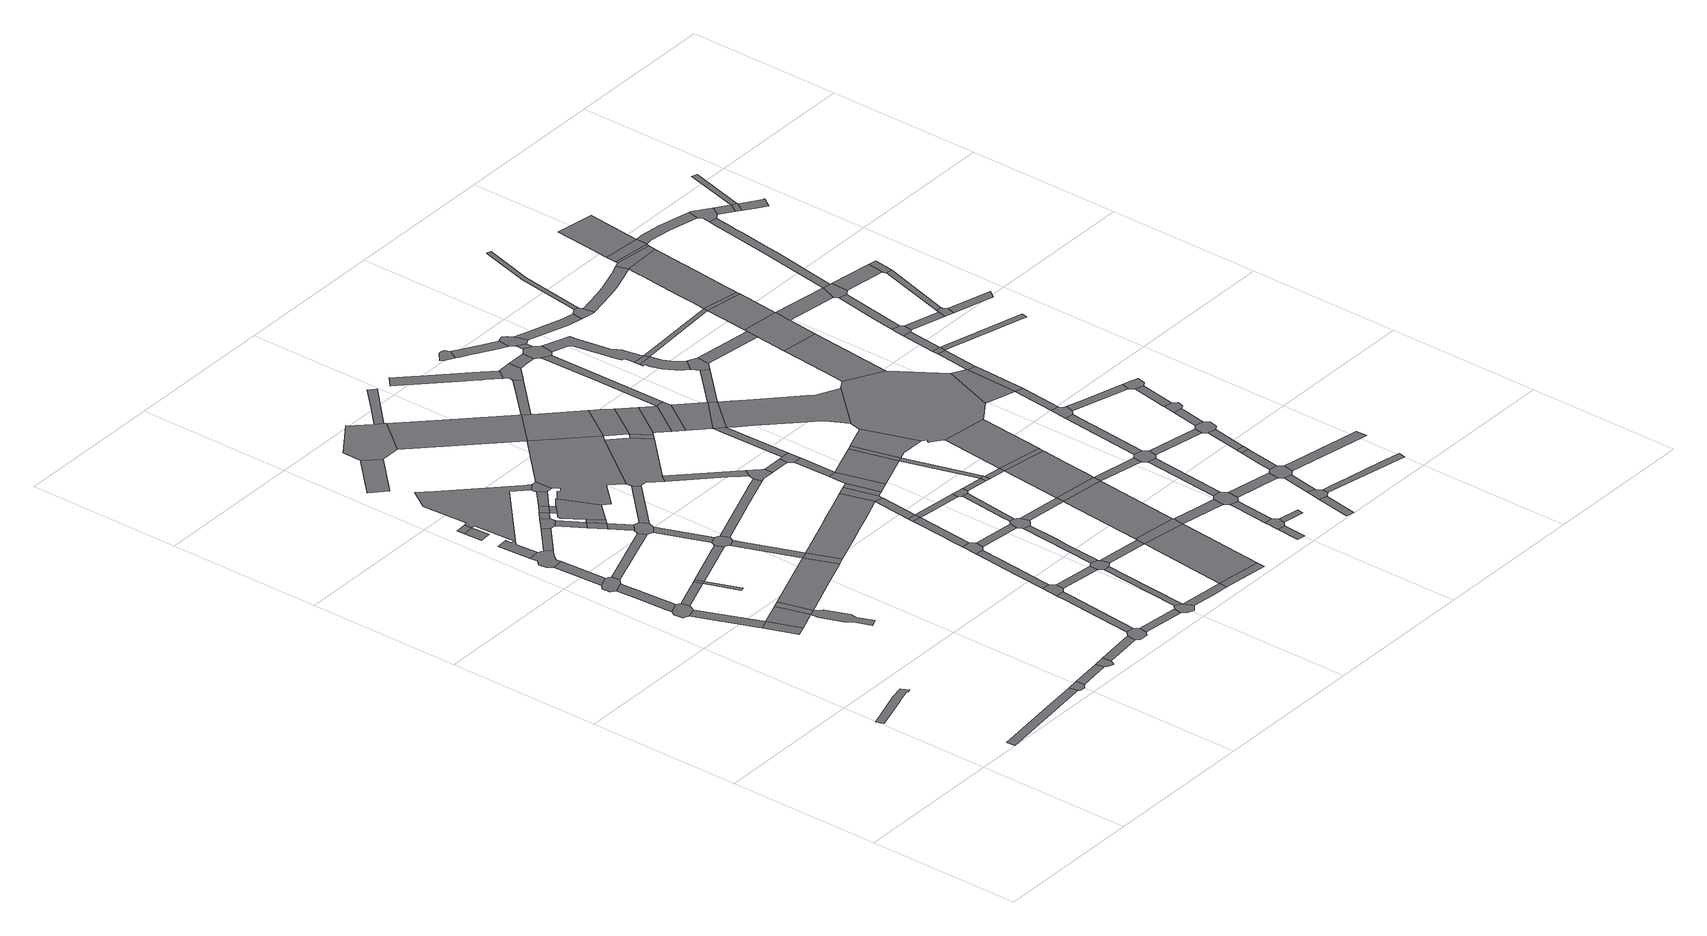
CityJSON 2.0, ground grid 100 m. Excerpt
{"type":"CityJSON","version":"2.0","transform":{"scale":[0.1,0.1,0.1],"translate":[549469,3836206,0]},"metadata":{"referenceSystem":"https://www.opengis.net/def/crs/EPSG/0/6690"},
"CityObjects":{
"road1":{"type":"Road","attributes":{"RoadStructureAttribute.sectionType":"1"},"geometry":[{"type":"MultiSurface","lod":"1","boundaries":[[[0,1,2,3,4,5,6,7,8,9]]]}]},
"road2":{"type":"Road","attributes":{"RoadStructureAttribute.sectionType":"1"},"geometry":[{"type":"MultiSurface","lod":"1","boundaries":[[[10,11,12,13,14,15]]]}]},
"road3":{"type":"Road","geometry":[{"type":"MultiSurface","lod":"1","boundaries":[[[16,17,18,19,20,21,22,23,24,25,26,27]]]}]},
"road4":{"type":"Road","attributes":{"RoadStructureAttribute.sectionType":"1"},"geometry":[{"type":"MultiSurface","lod":"1","boundaries":[[[23,22,28,29,30]]]}]},
"road5":{"type":"Road","geometry":[{"type":"MultiSurface","lod":"1","boundaries":[[[30,29,31,32]]]}]},
"road6":{"type":"Road","attributes":{"RoadStructureAttribute.sectionType":"1"},"geometry":[{"type":"MultiSurface","lod":"1","boundaries":[[[33,34,35,36,17,16]]]}]},
"road7":{"type":"Road","geometry":[{"type":"MultiSurface","lod":"1","boundaries":[[[37,10,15,38,39,40,41]]]}]},
"road8":{"type":"Road","geometry":[{"type":"MultiSurface","lod":"1","boundaries":[[[42,43,44,45,46,34,33,47,48]]]}]},
"road9":{"type":"Road","attributes":{"function":"3","RoadStructureAttribute.sectionType":"1"},"geometry":[{"type":"MultiSurface","lod":"1","boundaries":[[[49,30,32,50]]]}]},
"road10":{"type":"Road","attributes":{"RoadStructureAttribute.sectionType":"1"},"geometry":[{"type":"MultiSurface","lod":"1","boundaries":[[[51,52,44,43]]]}]},
"road11":{"type":"Road","attributes":{"RoadStructureAttribute.sectionType":"1"},"geometry":[{"type":"MultiSurface","lod":"1","boundaries":[[[53,27,26,54,55]]]}]},
"road12":{"type":"Road","attributes":{"RoadStructureAttribute.sectionType":"1"},"geometry":[{"type":"MultiSurface","lod":"1","boundaries":[[[56,37,41,57,58]]]}]},
"road13":{"type":"Road","geometry":[{"type":"MultiSurface","lod":"1","boundaries":[[[59,60,61,62,63,64,65,52,51,66,67,68,69]]]}]},
"road14":{"type":"Road","geometry":[{"type":"MultiSurface","lod":"1","boundaries":[[[70,49,50,71]]]}]},
"road15":{"type":"Road","attributes":{"RoadStructureAttribute.sectionType":"1"},"geometry":[{"type":"MultiSurface","lod":"1","boundaries":[[[72,73,74,75,76,77,78,79,71,50]]]}]},
"road16":{"type":"Road","geometry":[{"type":"MultiSurface","lod":"1","boundaries":[[[80,53,55,81]]]}]},
"road17":{"type":"Road","attributes":{"RoadStructureAttribute.sectionType":"1"},"geometry":[{"type":"MultiSurface","lod":"1","boundaries":[[[82,83,84,85]]]}]},
"road18":{"type":"Road","geometry":[{"type":"MultiSurface","lod":"1","boundaries":[[[86,87,88,89,81,55]]]}]},
"road19":{"type":"Road","geometry":[{"type":"MultiSurface","lod":"1","boundaries":[[[90,91,83,82]]]}]},
"road20":{"type":"Road","geometry":[{"type":"MultiSurface","lod":"1","boundaries":[[[92,56,58,93,94,95]]]}]},
"road21":{"type":"Road","attributes":{"RoadStructureAttribute.sectionType":"1"},"geometry":[{"type":"MultiSurface","lod":"1","boundaries":[[[96,69,68,97]]]}]},
"road22":{"type":"Road","attributes":{"RoadStructureAttribute.sectionType":"1"},"geometry":[{"type":"MultiSurface","lod":"1","boundaries":[[[98,48,47,99]]]}]},
"road23":{"type":"Road","attributes":{"RoadStructureAttribute.sectionType":"1"},"geometry":[{"type":"MultiSurface","lod":"1","boundaries":[[[100,101,80,81,102]]]}]},
"road24":{"type":"Road","attributes":{"function":"3","RoadStructureAttribute.sectionType":"1"},"geometry":[{"type":"MultiSurface","lod":"1","boundaries":[[[103,104,105,70,71,106,107,108]]]}]},
"road25":{"type":"Road","attributes":{"RoadStructureAttribute.sectionType":"1"},"geometry":[{"type":"MultiSurface","lod":"1","boundaries":[[[109,92,95,110,111]]]}]},
"road26":{"type":"Road","geometry":[{"type":"MultiSurface","lod":"1","boundaries":[[[112,96,97,113,114,115]]]}]},
"road27":{"type":"Road","attributes":{"RoadStructureAttribute.sectionType":"1"},"geometry":[{"type":"MultiSurface","lod":"1","boundaries":[[[114,113,116,117]]]}]},
"road28":{"type":"Road","geometry":[{"type":"MultiSurface","lod":"1","boundaries":[[[118,119,120,121,122,90,82,123,124,125,126,127,62,61,128,129,130,131]]]}]},
"road29":{"type":"Road","attributes":{"RoadStructureAttribute.sectionType":"1"},"geometry":[{"type":"MultiSurface","lod":"1","boundaries":[[[132,112,115,133]]]}]},
"road30":{"type":"Road","geometry":[{"type":"MultiSurface","lod":"1","boundaries":[[[117,116,134,135]]]}]},
"road31":{"type":"Road","attributes":{"RoadStructureAttribute.sectionType":"1"},"geometry":[{"type":"MultiSurface","lod":"1","boundaries":[[[136,137,138,139,140,141,142]]]}]},
"road32":{"type":"Road","attributes":{"RoadStructureAttribute.sectionType":"1"},"geometry":[{"type":"MultiSurface","lod":"1","boundaries":[[[135,134,143,144]]]}]},
"road33":{"type":"Road","attributes":{"RoadStructureAttribute.sectionType":"1"},"geometry":[{"type":"MultiSurface","lod":"1","boundaries":[[[145,117,135,146]]]}]},
"road34":{"type":"Road","geometry":[{"type":"MultiSurface","lod":"1","boundaries":[[[147,132,133,148]]]}]},
"road35":{"type":"Road","geometry":[{"type":"MultiSurface","lod":"1","boundaries":[[[149,150,151,109,111,152,153,154,155,156]]]}]},
"road36":{"type":"Road","attributes":{"RoadStructureAttribute.sectionType":"1"},"geometry":[{"type":"MultiSurface","lod":"1","boundaries":[[[148,133,157,158]]]}]},
"road37":{"type":"Road","geometry":[{"type":"MultiSurface","lod":"1","boundaries":[[[144,143,98,99,159,160,161,162]]]}]},
"road38":{"type":"Road","attributes":{"RoadStructureAttribute.sectionType":"1"},"geometry":[{"type":"MultiSurface","lod":"1","boundaries":[[[160,159,163,164]]]}]},
"road39":{"type":"Road","geometry":[{"type":"MultiSurface","lod":"1","boundaries":[[[164,163,100,102,165,166,167,168,169,170,171]]]}]},
"road40":{"type":"Road","geometry":[{"type":"MultiSurface","lod":"1","boundaries":[[[172,158,157,173,174,145,146,175,176]]]}]},
"road41":{"type":"Road","attributes":{"RoadStructureAttribute.sectionType":"1"},"geometry":[{"type":"MultiSurface","lod":"1","boundaries":[[[167,166,103,177]]]}]},
"road42":{"type":"Road","geometry":[{"type":"MultiSurface","lod":"1","boundaries":[[[177,103,108,178]]]}]},
"road43":{"type":"Road","attributes":{"RoadStructureAttribute.sectionType":"1"},"geometry":[{"type":"MultiSurface","lod":"1","boundaries":[[[179,147,148,180,181]]]}]},
"road44":{"type":"Road","attributes":{"RoadStructureAttribute.sectionType":"1"},"geometry":[{"type":"MultiSurface","lod":"1","boundaries":[[[182,183,184,149,156,185,186]]]}]},
"road45":{"type":"Road","attributes":{"RoadStructureAttribute.sectionType":"1"},"geometry":[{"type":"MultiSurface","lod":"1","boundaries":[[[187,155,154,188,189]]]}]},
"road46":{"type":"Road","geometry":[{"type":"MultiSurface","lod":"1","boundaries":[[[190,131,130,191,192,179,181,193,194]]]}]},
"road47":{"type":"Road","attributes":{"RoadStructureAttribute.sectionType":"1"},"geometry":[{"type":"MultiSurface","lod":"1","boundaries":[[[195,162,161,196]]]}]},
"road48":{"type":"Road","geometry":[{"type":"MultiSurface","lod":"1","boundaries":[[[197,182,186,198,199,200]]]}]},
"road49":{"type":"Road","geometry":[{"type":"MultiSurface","lod":"1","boundaries":[[[201,202,203,136,142,204,205,206,207,208]]]}]},
"road50":{"type":"Road","geometry":[{"type":"MultiSurface","lod":"1","boundaries":[[[209,189,188,210,211,212,213]]]}]},
"road51":{"type":"Road","attributes":{"RoadStructureAttribute.sectionType":"1"},"geometry":[{"type":"MultiSurface","lod":"1","boundaries":[[[214,215,197,200,216,217,218]]]}]},
"road52":{"type":"Road","attributes":{"RoadStructureAttribute.sectionType":"1"},"geometry":[{"type":"MultiSurface","lod":"1","boundaries":[[[219,220,221,222,171,170,223,224,225]]]}]},
"road53":{"type":"Road","attributes":{"RoadStructureAttribute.sectionType":"1"},"geometry":[{"type":"MultiSurface","lod":"1","boundaries":[[[226,199,198,227,228,229]]]}]},
"road54":{"type":"Road","attributes":{"function":"3","RoadStructureAttribute.sectionType":"1"},"geometry":[{"type":"MultiSurface","lod":"1","boundaries":[[[230,231,232,233,234,177,178,235,236,237,238,239]]]}]},
"road55":{"type":"Road","attributes":{"RoadStructureAttribute.sectionType":"1"},"geometry":[{"type":"MultiSurface","lod":"1","boundaries":[[[240,241,242,243,209,213]]]}]},
"road56":{"type":"Road","geometry":[{"type":"MultiSurface","lod":"1","boundaries":[[[244,194,193,245,246,247,248,176,175,249,250,251,252,253]]]}]},
"road57":{"type":"Road","geometry":[{"type":"MultiSurface","lod":"1","boundaries":[[[254,214,218,255,256,257]]]}]},
"road58":{"type":"Road","attributes":{"RoadStructureAttribute.sectionType":"1"},"geometry":[{"type":"MultiSurface","lod":"1","boundaries":[[[258,213,212,259,260,261]]]}]},
"road59":{"type":"Road","attributes":{"function":"2","RoadStructureAttribute.sectionType":"1"},"geometry":[{"type":"MultiSurface","lod":"1","boundaries":[[[262,263,264,206,205,265,266,267]]]}]},
"road60":{"type":"Road","attributes":{"RoadStructureAttribute.sectionType":"1"},"geometry":[{"type":"MultiSurface","lod":"1","boundaries":[[[268,269,270,254,257,271]]]}]},
"road61":{"type":"Road","geometry":[{"type":"MultiSurface","lod":"1","boundaries":[[[272,229,228,243,242,273,274,275,276]]]}]},
"road62":{"type":"Road","attributes":{"RoadStructureAttribute.sectionType":"1"},"geometry":[{"type":"MultiSurface","lod":"1","boundaries":[[[277,278,208,207,279,280,281]]]}]},
"road63":{"type":"Road","attributes":{"RoadStructureAttribute.sectionType":"1"},"geometry":[{"type":"MultiSurface","lod":"1","boundaries":[[[282,283,284,285,286,287]]]}]},
"road64":{"type":"Road","geometry":[{"type":"MultiSurface","lod":"1","boundaries":[[[252,251,195,196,288,289,283,282,290,291]]]}]},
"road65":{"type":"Road","geometry":[{"type":"MultiSurface","lod":"1","boundaries":[[[292,268,271,293]]]}]},
"road66":{"type":"Road","attributes":{"RoadStructureAttribute.sectionType":"1"},"geometry":[{"type":"MultiSurface","lod":"1","boundaries":[[[256,255,294,295]]]}]},
"road67":{"type":"Road","attributes":{"RoadStructureAttribute.sectionType":"1"},"geometry":[{"type":"MultiSurface","lod":"1","boundaries":[[[296,272,276,297,298,299]]]}]},
"road68":{"type":"Road","attributes":{"RoadStructureAttribute.sectionType":"1"},"geometry":[{"type":"MultiSurface","lod":"1","boundaries":[[[239,292,293,300]]]}]},
"road69":{"type":"Road","attributes":{"RoadStructureAttribute.sectionType":"1"},"geometry":[{"type":"MultiSurface","lod":"1","boundaries":[[[274,273,301,302]]]}]},
"road70":{"type":"Road","geometry":[{"type":"MultiSurface","lod":"1","boundaries":[[[303,304,287,286,219,225,305,306,307,308,309,310]]]}]},
"road71":{"type":"Road","geometry":[{"type":"MultiSurface","lod":"1","boundaries":[[[311,312,230,239,300,313,314,315]]]}]},
"road72":{"type":"Road","geometry":[{"type":"MultiSurface","lod":"1","boundaries":[[[261,260,316,317]]]}]},
"road73":{"type":"Road","geometry":[{"type":"MultiSurface","lod":"1","boundaries":[[[267,266,244,253,318,319,320]]]}]},
"road74":{"type":"Road","attributes":{"RoadStructureAttribute.sectionType":"1"},"geometry":[{"type":"MultiSurface","lod":"1","boundaries":[[[321,293,271,322,323,324,325]]]}]},
"road75":{"type":"Road","attributes":{"function":"3","RoadStructureAttribute.sectionType":"1"},"geometry":[{"type":"MultiSurface","lod":"1","boundaries":[[[326,311,315,327]]]}]},
"road76":{"type":"Road","geometry":[{"type":"MultiSurface","lod":"1","boundaries":[[[328,329,295,294,296,299,330,331,332,333,334,335,336]]]}]},
"road77":{"type":"Road","attributes":{"RoadStructureAttribute.sectionType":"1"},"geometry":[{"type":"MultiSurface","lod":"1","boundaries":[[[310,309,337,338]]]}]},
"road78":{"type":"Road","geometry":[{"type":"MultiSurface","lod":"1","boundaries":[[[339,291,290,340]]]}]},
"road79":{"type":"Road","geometry":[{"type":"MultiSurface","lod":"1","boundaries":[[[341,342,343,326,327,344]]]}]},
"road80":{"type":"Road","attributes":{"RoadStructureAttribute.sectionType":"1"},"geometry":[{"type":"MultiSurface","lod":"1","boundaries":[[[301,345,346,261,317,347,348]]]}]},
"road81":{"type":"Road","attributes":{"RoadStructureAttribute.sectionType":"1"},"geometry":[{"type":"MultiSurface","lod":"1","boundaries":[[[349,350,351,328,336,352]]]}]},
"road82":{"type":"Road","attributes":{"RoadStructureAttribute.sectionType":"1"},"geometry":[{"type":"MultiSurface","lod":"1","boundaries":[[[353,354,342,341]]]}]},
"road83":{"type":"Road","attributes":{"function":"2","RoadStructureAttribute.sectionType":"1"},"geometry":[{"type":"MultiSurface","lod":"1","boundaries":[[[355,318,253,339,356]]]}]},
"road84":{"type":"Road","geometry":[{"type":"MultiSurface","lod":"1","boundaries":[[[357,358,338,337,354,353]]]}]},
"road85":{"type":"Road","geometry":[{"type":"MultiSurface","lod":"1","boundaries":[[[325,324,349,352,359,360,361,362]]]}]},
"road86":{"type":"Road","attributes":{"RoadStructureAttribute.sectionType":"1"},"geometry":[{"type":"MultiSurface","lod":"1","boundaries":[[[333,332,363,364]]]}]},
"road87":{"type":"Road","attributes":{"RoadStructureAttribute.sectionType":"1"},"geometry":[{"type":"MultiSurface","lod":"1","boundaries":[[[365,366,267,320,367,368]]]}]},
"road88":{"type":"Road","geometry":[{"type":"MultiSurface","lod":"1","boundaries":[[[356,339,340,369,370]]]}]},
"road89":{"type":"Road","geometry":[{"type":"MultiSurface","lod":"1","boundaries":[[[371,302,301,348,372,373,374,375]]]}]},
"road90":{"type":"Road","attributes":{"RoadStructureAttribute.sectionType":"1"},"geometry":[{"type":"MultiSurface","lod":"1","boundaries":[[[376,377,378,379,380,381,382,383,384,385,386,387,388,389,390,391]]]}]},
"road91":{"type":"Road","attributes":{"function":"3","RoadStructureAttribute.sectionType":"1"},"geometry":[{"type":"MultiSurface","lod":"1","boundaries":[[[392,393,341,344,394,395,396]]]}]},
"road92":{"type":"Road","attributes":{"RoadStructureAttribute.sectionType":"1"},"geometry":[{"type":"MultiSurface","lod":"1","boundaries":[[[397,398,399,400,358,357,401,402]]]}]},
"road93":{"type":"Road","attributes":{"function":"2","RoadStructureAttribute.sectionType":"1"},"geometry":[{"type":"MultiSurface","lod":"1","boundaries":[[[403,370,369,404,405,406]]]}]},
"road94":{"type":"Road","attributes":{"RoadStructureAttribute.sectionType":"1"},"geometry":[{"type":"MultiSurface","lod":"1","boundaries":[[[362,361,407,408]]]}]},
"road95":{"type":"Road","geometry":[{"type":"MultiSurface","lod":"1","boundaries":[[[406,405,409,410,411,412]]]}]},
"road96":{"type":"Road","attributes":{"RoadStructureAttribute.sectionType":"1"},"geometry":[{"type":"MultiSurface","lod":"1","boundaries":[[[363,413,371,375,414,415]]]}]},
"road97":{"type":"Road","geometry":[{"type":"MultiSurface","lod":"1","boundaries":[[[416,408,407,417,418]]]}]},
"road98":{"type":"Road","attributes":{"RoadStructureAttribute.sectionType":"1"},"geometry":[{"type":"MultiSurface","lod":"1","boundaries":[[[419,396,408,416]]]}]},
"road99":{"type":"Road","attributes":{"RoadStructureAttribute.sectionType":"1"},"geometry":[{"type":"MultiSurface","lod":"1","boundaries":[[[420,410,409,397,421]]]}]},
"road100":{"type":"Road","geometry":[{"type":"MultiSurface","lod":"1","boundaries":[[[422,392,396,419,423]]]}]},
"road101":{"type":"Road","geometry":[{"type":"MultiSurface","lod":"1","boundaries":[[[424,425,426,427,391,390,428,429,365,368,430,431,432]]]}]},
"road102":{"type":"Road","geometry":[{"type":"MultiSurface","lod":"1","boundaries":[[[421,397,402,433]]]}]},
"road103":{"type":"Road","attributes":{"RoadStructureAttribute.sectionType":"1"},"geometry":[{"type":"MultiSurface","lod":"1","boundaries":[[[418,417,434,435]]]}]},
"road104":{"type":"Road","geometry":[{"type":"MultiSurface","lod":"1","boundaries":[[[436,437,438,439,440,441,442,443,444]]]}]},
"road105":{"type":"Road","geometry":[{"type":"MultiSurface","lod":"1","boundaries":[[[364,363,415,445]]]}]},
"road106":{"type":"Road","attributes":{"RoadStructureAttribute.sectionType":"1"},"geometry":[{"type":"MultiSurface","lod":"1","boundaries":[[[446,447,448,449]]]}]},
"road107":{"type":"Road","attributes":{"RoadStructureAttribute.sectionType":"1"},"geometry":[{"type":"MultiSurface","lod":"1","boundaries":[[[450,373,372,451,452]]]}]},
"road108":{"type":"Road","attributes":{"function":"3","RoadStructureAttribute.sectionType":"1"},"geometry":[{"type":"MultiSurface","lod":"1","boundaries":[[[453,454,422,423,455,456,457]]]}]},
"road109":{"type":"Road","geometry":[{"type":"MultiSurface","lod":"1","boundaries":[[[458,459,460,446,449,461,462,463]]]}]},
"road110":{"type":"Road","attributes":{"RoadStructureAttribute.sectionType":"1"},"geometry":[{"type":"MultiSurface","lod":"1","boundaries":[[[464,465,406,412,466,467]]]}]},
"road111":{"type":"Road","attributes":{"RoadStructureAttribute.sectionType":"1"},"geometry":[{"type":"MultiSurface","lod":"1","boundaries":[[[434,468,364,445,469,470,471]]]}]},
"road112":{"type":"Road","attributes":{"RoadStructureAttribute.sectionType":"1"},"geometry":[{"type":"MultiSurface","lod":"1","boundaries":[[[472,473,424,432,474,475]]]}]},
"road113":{"type":"Road","attributes":{"RoadStructureAttribute.sectionType":"1"},"geometry":[{"type":"MultiSurface","lod":"1","boundaries":[[[476,477,442,441,478,479,480,481,482]]]}]},
"road114":{"type":"Road","attributes":{"RoadStructureAttribute.sectionType":"1"},"geometry":[{"type":"MultiSurface","lod":"1","boundaries":[[[483,458,463,484]]]}]},
"road115":{"type":"Road","geometry":[{"type":"MultiSurface","lod":"1","boundaries":[[[435,434,471,485,486]]]}]},
"road116":{"type":"Road","attributes":{"function":"2","RoadStructureAttribute.sectionType":"1"},"geometry":[{"type":"MultiSurface","lod":"1","boundaries":[[[487,488,489,490,491,433,402,492,493,494,495,496,497,498,499]]]}]},
"road117":{"type":"Road","geometry":[{"type":"MultiSurface","lod":"1","boundaries":[[[500,501,462,461]]]}]},
"road118":{"type":"Road","geometry":[{"type":"MultiSurface","lod":"1","boundaries":[[[502,503,504,452,451,505,506,483,484,507,508,509,510]]]}]},
"road119":{"type":"Road","geometry":[{"type":"MultiSurface","lod":"1","boundaries":[[[511,512,472,475,513,464,467,514,515,516,517,518]]]}]},
"road120":{"type":"Road","attributes":{"RoadStructureAttribute.sectionType":"1"},"geometry":[{"type":"MultiSurface","lod":"1","boundaries":[[[519,421,433,520]]]}]},
"road121":{"type":"Road","attributes":{"RoadStructureAttribute.sectionType":"1"},"geometry":[{"type":"MultiSurface","lod":"1","boundaries":[[[521,511,518,522]]]}]},
"road122":{"type":"Road","attributes":{"RoadStructureAttribute.sectionType":"1"},"geometry":[{"type":"MultiSurface","lod":"1","boundaries":[[[523,524,435,486,525]]]}]},
"road123":{"type":"Road","attributes":{"RoadStructureAttribute.sectionType":"1"},"geometry":[{"type":"MultiSurface","lod":"1","boundaries":[[[526,445,415,527,528]]]}]},
"road124":{"type":"Road","geometry":[{"type":"MultiSurface","lod":"1","boundaries":[[[529,530,531,482,481,532,533,521,522,534,535,536,537,538,539,540]]]}]},
"road125":{"type":"Road","attributes":{"RoadStructureAttribute.sectionType":"1"},"geometry":[{"type":"MultiSurface","lod":"1","boundaries":[[[541,542,543,544,545,546,547,548,549,550,551,552,553,516,515,554,555,556,557,558,559,560,561,562,563,564,565,566,567,568,569,570,571,572]]]}]},
"road126":{"type":"Road","attributes":{"RoadStructureAttribute.sectionType":"1"},"geometry":[{"type":"MultiSurface","lod":"1","boundaries":[[[573,502,510,574]]]}]},
"road127":{"type":"Road","geometry":[{"type":"MultiSurface","lod":"1","boundaries":[[[571,575,576,577,572]]]}]},
"road128":{"type":"Road","attributes":{"RoadStructureAttribute.sectionType":"1"},"geometry":[{"type":"MultiSurface","lod":"1","boundaries":[[[578,579,580,581,576,575,582,583,584,585,586,587,588,589]]]}]},
"road129":{"type":"Road","attributes":{"RoadStructureAttribute.sectionType":"1"},"geometry":[{"type":"MultiSurface","lod":"1","boundaries":[[[590,591,592,593]]]}]},
"road130":{"type":"Road","attributes":{"RoadStructureAttribute.sectionType":"1"},"geometry":[{"type":"MultiSurface","lod":"1","boundaries":[[[508,507,594,595]]]}]},
"road131":{"type":"Road","geometry":[{"type":"MultiSurface","lod":"1","boundaries":[[[596,589,588,597,598,519,520,599,600,601]]]}]},
"road132":{"type":"Road","geometry":[{"type":"MultiSurface","lod":"1","boundaries":[[[602,590,593,603,604,605]]]}]},
"road133":{"type":"Road","geometry":[{"type":"MultiSurface","lod":"1","boundaries":[[[606,607,608,528,527,609,610,573,574,611,612,613]]]}]},
"road134":{"type":"Road","attributes":{"RoadStructureAttribute.sectionType":"1"},"geometry":[{"type":"MultiSurface","lod":"1","boundaries":[[[614,615,616,537,536,617,618,619,620]]]}]},
"road135":{"type":"Road","geometry":[{"type":"MultiSurface","lod":"1","boundaries":[[[621,499,498,622,453,457,623,624,625,626,627,523,525,628,629,630,631]]]}]},
"road136":{"type":"Road","attributes":{"RoadStructureAttribute.sectionType":"1"},"geometry":[{"type":"MultiSurface","lod":"1","boundaries":[[[632,602,605,633]]]}]},
"road137":{"type":"Road","attributes":{"RoadStructureAttribute.sectionType":"1"},"geometry":[{"type":"MultiSurface","lod":"1","boundaries":[[[634,606,613,635]]]}]},
"road138":{"type":"Road","geometry":[{"type":"MultiSurface","lod":"1","boundaries":[[[636,595,594,632,633,637,638,639]]]}]},
"road139":{"type":"Road","attributes":{"RoadStructureAttribute.sectionType":"1"},"geometry":[{"type":"MultiSurface","lod":"1","boundaries":[[[601,600,640,641]]]}]},
"road140":{"type":"Road","attributes":{"RoadStructureAttribute.sectionType":"1"},"geometry":[{"type":"MultiSurface","lod":"1","boundaries":[[[612,611,642,643]]]}]},
"road141":{"type":"Road","attributes":{"RoadStructureAttribute.sectionType":"1"},"geometry":[{"type":"MultiSurface","lod":"1","boundaries":[[[644,645,636,639,646,647,648]]]}]},
"road142":{"type":"Road","attributes":{"RoadStructureAttribute.sectionType":"1"},"geometry":[{"type":"MultiSurface","lod":"1","boundaries":[[[649,577,576,650]]]}]},
"road143":{"type":"Road","geometry":[{"type":"MultiSurface","lod":"1","boundaries":[[[651,652,653,620,619,654,655,656,657,658,659]]]}]},
"road144":{"type":"Road","geometry":[{"type":"MultiSurface","lod":"1","boundaries":[[[660,644,648,661]]]}]},
"road145":{"type":"Road","geometry":[{"type":"MultiSurface","lod":"1","boundaries":[[[662,634,635,663,664,665,666]]]}]},
"road146":{"type":"Road","attributes":{"RoadStructureAttribute.sectionType":"1"},"geometry":[{"type":"MultiSurface","lod":"1","boundaries":[[[667,668,669,670,604,603,671,672]]]}]},
"road147":{"type":"Road","attributes":{"RoadStructureAttribute.sectionType":"1"},"geometry":[{"type":"MultiSurface","lod":"1","boundaries":[[[673,674,675,621,631,676,677,678]]]}]},
"road148":{"type":"Road","attributes":{"RoadStructureAttribute.sectionType":"1"},"geometry":[{"type":"MultiSurface","lod":"1","boundaries":[[[679,660,661,680,681,682]]]}]},
"road149":{"type":"Road","attributes":{"function":"2","RoadStructureAttribute.sectionType":"1"},"geometry":[{"type":"MultiSurface","lod":"1","boundaries":[[[683,630,629,684,685]]]}]},
"road150":{"type":"Road","attributes":{"RoadStructureAttribute.sectionType":"1"},"geometry":[{"type":"MultiSurface","lod":"1","boundaries":[[[684,662,666,686]]]}]},
"road151":{"type":"Road","geometry":[{"type":"MultiSurface","lod":"1","boundaries":[[[687,643,642,679,682,688,689,690]]]}]},
"road152":{"type":"Road","attributes":{"RoadStructureAttribute.sectionType":"1"},"geometry":[{"type":"MultiSurface","lod":"1","boundaries":[[[691,638,637,692,693,694]]]}]},
"road153":{"type":"Road","geometry":[{"type":"MultiSurface","lod":"1","boundaries":[[[685,684,686,695]]]}]},
"road154":{"type":"Road","attributes":{"RoadStructureAttribute.sectionType":"1"},"geometry":[{"type":"MultiSurface","lod":"1","boundaries":[[[696,697,698,651,659,699,700,701]]]}]},
"road155":{"type":"Road","geometry":[{"type":"MultiSurface","lod":"1","boundaries":[[[702,641,640,673,678,703,704,705]]]}]},
"road156":{"type":"Road","attributes":{"RoadStructureAttribute.sectionType":"1"},"geometry":[{"type":"MultiSurface","lod":"1","boundaries":[[[706,687,690,707]]]}]},
"road157":{"type":"Road","attributes":{"RoadStructureAttribute.sectionType":"1"},"geometry":[{"type":"MultiSurface","lod":"1","boundaries":[[[708,709,664,663,710,711]]]}]},
"road158":{"type":"Road","attributes":{"RoadStructureAttribute.sectionType":"1"},"geometry":[{"type":"MultiSurface","lod":"1","boundaries":[[[712,713,714,715,716,656,655,717,718,719,720,721,722,723]]]}]},
"road159":{"type":"Road","geometry":[{"type":"MultiSurface","lod":"1","boundaries":[[[724,725,706,707,726,727,728]]]}]},
"road160":{"type":"Road","attributes":{"RoadStructureAttribute.sectionType":"1"},"geometry":[{"type":"MultiSurface","lod":"1","boundaries":[[[729,685,695,730,731]]]}]},
"road161":{"type":"Road","attributes":{"RoadStructureAttribute.sectionType":"1"},"geometry":[{"type":"MultiSurface","lod":"1","boundaries":[[[650,732,702,705,733,734]]]}]},
"road162":{"type":"Road","geometry":[{"type":"MultiSurface","lod":"1","boundaries":[[[735,729,731,736,737]]]}]},
"road163":{"type":"Road","attributes":{"RoadStructureAttribute.sectionType":"1"},"geometry":[{"type":"MultiSurface","lod":"1","boundaries":[[[738,739,740,724,728,741]]]}]},
"road164":{"type":"Road","geometry":[{"type":"MultiSurface","lod":"1","boundaries":[[[742,649,650,734,743]]]}]},
"road165":{"type":"Road","attributes":{"RoadStructureAttribute.sectionType":"1"},"geometry":[{"type":"MultiSurface","lod":"1","boundaries":[[[744,735,737,745]]]}]},
"road166":{"type":"Road","geometry":[{"type":"MultiSurface","lod":"1","boundaries":[[[746,711,710,738,741,747,748]]]}]},
"road167":{"type":"Road","geometry":[{"type":"MultiSurface","lod":"1","boundaries":[[[749,750,744,745,751,752,753]]]}]},
"road168":{"type":"Road","geometry":[{"type":"MultiSurface","lod":"1","boundaries":[[[723,722,754]]]}]},
"road169":{"type":"Road","attributes":{"RoadStructureAttribute.sectionType":"1"},"geometry":[{"type":"MultiSurface","lod":"1","boundaries":[[[755,756,757,758,759,760,723,754,761,762,763,764,765,766,767,768,769,770,771,742,743]]]}]},
"road170":{"type":"Road","attributes":{"RoadStructureAttribute.sectionType":"1"},"geometry":[{"type":"MultiSurface","lod":"1","boundaries":[[[705,704,772,773]]]}]},
"road171":{"type":"Road","attributes":{"RoadStructureAttribute.sectionType":"1"},"geometry":[{"type":"MultiSurface","lod":"1","boundaries":[[[774,775,749,753,776]]]}]},
"road172":{"type":"Road","attributes":{"RoadStructureAttribute.sectionType":"1"},"geometry":[{"type":"MultiSurface","lod":"1","boundaries":[[[777,752,751,778,779]]]}]},
"road173":{"type":"Road","attributes":{"RoadStructureAttribute.sectionType":"1"},"geometry":[{"type":"MultiSurface","lod":"1","boundaries":[[[780,781,782,783,736,731,784,785,786,787]]]}]},
"road174":{"type":"Road","geometry":[{"type":"MultiSurface","lod":"1","boundaries":[[[788,789,712,723,760,790]]]}]},
"road175":{"type":"Road","attributes":{"RoadStructureAttribute.sectionType":"1"},"geometry":[{"type":"MultiSurface","lod":"1","boundaries":[[[791,788,790,792]]]}]},
"road176":{"type":"Road","geometry":[{"type":"MultiSurface","lod":"1","boundaries":[[[793,791,792,794,795]]]}]},
"road177":{"type":"Road","geometry":[{"type":"MultiSurface","lod":"1","boundaries":[[[796,773,772,797,798,774,776,799,800,801,802,803,804]]]}]},
"road178":{"type":"Road","geometry":[{"type":"MultiSurface","lod":"1","boundaries":[[[805,806,779,778,807,808,809,810,811]]]}]},
"road179":{"type":"Road","attributes":{"RoadStructureAttribute.sectionType":"1"},"geometry":[{"type":"MultiSurface","lod":"1","boundaries":[[[812,813,814,815,793,795,816,817,818,819]]]}]},
"road180":{"type":"Road","attributes":{"RoadStructureAttribute.sectionType":"1"},"geometry":[{"type":"MultiSurface","lod":"1","boundaries":[[[820,805,811,821]]]}]},
"road181":{"type":"Road","attributes":{"RoadStructureAttribute.sectionType":"1"},"geometry":[{"type":"MultiSurface","lod":"1","boundaries":[[[808,807,822,823]]]}]},
"road182":{"type":"Road","attributes":{"RoadStructureAttribute.sectionType":"1"},"geometry":[{"type":"MultiSurface","lod":"1","boundaries":[[[802,801,824,825]]]}]},
"road183":{"type":"Road","attributes":{"RoadStructureAttribute.sectionType":"1"},"geometry":[{"type":"MultiSurface","lod":"1","boundaries":[[[826,827,828,829,830,831,796,804,832,833,834,835,836,837,838,839]]]}]},
"road184":{"type":"Road","attributes":{"RoadStructureAttribute.sectionType":"1"},"geometry":[{"type":"MultiSurface","lod":"1","boundaries":[[[840,841,842,795,794,843,844,845,846]]]}]},
"road185":{"type":"Road","geometry":[{"type":"MultiSurface","lod":"1","boundaries":[[[825,824,847,848,820,821,849,850,851]]]}]},
"road186":{"type":"Road","geometry":[{"type":"MultiSurface","lod":"1","boundaries":[[[852,846,845,853,854,855,826,839,856,857,858,859]]]}]},
"road187":{"type":"Road","attributes":{"RoadStructureAttribute.sectionType":"1"},"geometry":[{"type":"MultiSurface","lod":"1","boundaries":[[[860,859,858,861,862]]]}]},
"road188":{"type":"Road","geometry":[{"type":"MultiSurface","lod":"1","boundaries":[[[862,861,863,864,865,866]]]}]},
"road189":{"type":"Road","attributes":{"RoadStructureAttribute.sectionType":"1"},"geometry":[{"type":"MultiSurface","lod":"1","boundaries":[[[867,868,864,863,869,870,871]]]}]},
"road190":{"type":"Road","attributes":{"RoadStructureAttribute.sectionType":"1"},"geometry":[{"type":"MultiSurface","lod":"1","boundaries":[[[872,862,866,873]]]}]}
},
"vertices":[
[166,768,0],[240,792,0],[284,807,0],[354,827,0],[357,819,0],[378,825,0],[356,876,0],[270,857,0],[0,770,0],[17,721,0],
[950,135,0],[716,107,0],[286,57,0],[292,2,0],[942,78,0],[957,80,0],
[267,2409,0],[195,2378,0],[177,2348,0],[184,2291,0],[200,2284,0],[214,2278,0],[222,2275,0],[285,2298,0],[289,2307,0],[295,2320,0],[303,2337,0],[296,2392,0],
[368,1894,0],[374,1876,0],[439,1900,0],
[453,1671,0],[518,1696,0],
[245,2784,0],[172,2754,0],[183,2580,0],[193,2414,0],
[1025,143,0],[966,69,0],[1005,67,0],[1006,69,0],[1031,88,0],
[254,2877,0],[240,2886,0],[168,2859,0],[140,2832,0],[141,2777,0],[273,2814,0],[268,2868,0],
[596,1960,0],[652,1747,0],
[221,3189,0],[149,3185,0],
[515,2476,0],[526,2421,0],[535,2425,0],
[1235,168,0],[1141,101,0],[1242,113,0],
[236,3343,0],[217,3350,0],[214,3352,0],[140,3347,0],[143,3298,0],[117,3269,0],[121,3215,0],[219,3224,0],[244,3261,0],[285,3298,0],[249,3338,0],
[640,1977,0],[696,1764,0],
[657,1694,0],[710,1551,0],[741,1511,0],[781,1404,0],[829,1424,0],[789,1529,0],[793,1573,0],[738,1720,0],
[536,2483,0],[555,2432,0],
[188,3802,0],[114,3795,0],[121,3678,0],[195,3684,0],
[612,2210,0],[623,2213,0],[634,2215,0],[634,2217,0],
[185,3853,0],[111,3846,0],
[1310,177,0],[1258,99,0],[1298,90,0],[1317,121,0],
[418,3488,0],[455,3448,0],
[717,3033,0],[743,2985,0],
[885,2616,0],[843,2600,0],[906,2565,0],
[1091,2148,0],[1079,2144,0],[765,2024,0],[976,1871,0],[1009,1884,0],[1169,1946,0],
[1578,208,0],[1320,122,0],[1572,152,0],
[497,3559,0],[491,3447,0],[535,3480,0],[534,3517,0],
[587,3292,0],[629,3331,0],
[716,3847,0],[358,4202,0],[279,4281,0],[193,4155,0],[208,3856,0],[215,3802,0],[228,3533,0],[203,3530,0],[201,3572,0],[127,3566,0],[205,3503,0],[617,3871,0],[704,3784,0],[749,3815,0],
[548,3604,0],[577,3555,0],
[649,3195,0],[690,3233,0],
[355,4728,0],[347,4720,0],[112,4490,0],[205,4403,0],[220,4417,0],[435,4631,0],[440,4636,0],
[728,3067,0],[771,3104,0],
[653,3350,0],[718,3263,0],
[598,3648,0],[627,3600,0],
[1606,238,0],[1591,223,0],[1586,217,0],[1593,128,0],[1649,129,0],[1675,152,0],[1683,205,0],[1660,233,0],
[604,3520,0],[653,3568,0],
[780,2972,0],[826,3008,0],[838,3048,0],[811,3096,0],
[902,2650,0],[951,2670,0],
[922,2558,0],[940,2549,0],[989,2568,0],[997,2586,0],[998,2587,0],[1005,2602,0],[984,2655,0],
[715,3618,0],[572,3492,0],[572,3469,0],[823,3377,0],[721,3611,0],
[1142,2167,0],
[1218,1965,0],
[705,3744,0],[629,3601,0],[746,3704,0],
[1660,781,0],[1654,716,0],[1637,546,0],[1708,716,0],[1714,776,0],
[1954,177,0],[1949,123,0],[1963,176,0],
[769,3814,0],[704,3765,0],[705,3756,0],[786,3702,0],[785,3814,0],
[1084,3365,0],[1113,3319,0],
[1671,891,0],[1744,799,0],[1750,854,0],[1725,885,0],
[583,5014,0],[355,4854,0],[355,4836,0],[555,4636,0],[572,4636,0],[744,4852,0],[735,4861,0],[696,4901,0],
[1989,199,0],[1977,95,0],[2017,78,0],[2059,112,0],[2031,170,0],
[1723,1406,0],[1691,1088,0],[1729,931,0],[1752,1162,0],[1776,1400,0],
[1567,2874,0],[1526,2859,0],[1497,2848,0],[1443,2828,0],[1271,2704,0],[1328,2726,0],[1581,2821,0],
[2015,825,0],[2014,770,0],[2020,769,0],[2019,824,0],
[1748,2399,0],[1619,2350,0],[1489,2300,0],[1472,2294,0],[1456,2286,0],[1408,2038,0],[1516,2080,0],[1621,2120,0],[1790,2185,0],[1802,2190,0],
[2032,182,0],[2070,615,0],[2081,741,0],[2039,735,0],
[1090,4117,0],[819,3669,0],[823,3666,0],[800,3647,0],[783,3661,0],[866,3339,0],[1004,3485,0],[1085,3403,0],[1366,3782,0],[1395,3814,0],
[1734,1512,0],[1802,1422,0],[1814,1474,0],[1789,1507,0],
[2032,170,0],[2207,96,0],[2322,85,0],[2330,141,0],
[1275,4320,0],[1186,4410,0],[972,4624,0],[999,4208,0],[1091,4118,0],[1284,4311,0],
[1772,1894,0],[1748,1651,0],[1744,1619,0],[1827,1888,0],
[2048,842,0],[2115,760,0],[2100,816,0],[2092,817,0],[2093,823,0],
[954,5151,0],[818,5018,0],[870,4992,0],[917,5037,0],[995,5112,0],
[1273,3296,0],[1240,3248,0],[1490,2998,0],[1543,2945,0],[1575,2912,0],[1608,2961,0],
[1122,3327,0],[1162,3327,0],[1548,3568,0],[1472,3681,0],
[1776,1933,0],[1832,1928,0],
[2075,1394,0],[2089,1447,0],
[2097,1362,0],[2116,1063,0],[2125,1155,0],[2143,1348,0],
[1858,2181,0],
[2391,729,0],[2397,786,0],
[1674,2895,0],[1640,2930,0],[1605,2830,0],[1614,2830,0],[1640,2830,0],[1652,2830,0],[1684,2829,0],[1684,2885,0],
[1805,2421,0],[1780,2411,0],[1859,2197,0],[1860,2203,0],[1861,2209,0],
[2620,51,0],[2626,108,0],
[1552,4043,0],[1383,4212,0],[1322,4273,0],
[1880,1923,0],[1875,1883,0],[2121,1856,0],[2128,1855,0],[2132,1895,0],
[1848,2437,0],[1903,2226,0],
[2109,1470,0],[2099,1459,0],[2161,1364,0],[2170,1372,0],[2183,1384,0],[2168,1439,0],[2154,1454,0],[2145,1462,0],[2144,1463,0],
[1818,2829,0],[1818,2885,0],
[1501,3710,0],[1577,3597,0],
[1903,2554,0],[1847,2554,0],[1847,2497,0],[1981,2255,0],
[2391,723,0],[2381,628,0],[2686,673,0],[2688,685,0],
[2149,1836,0],[2150,1835,0],[2113,1520,0],[2188,1831,0],
[1899,2799,0],[1844,2798,0],
[1603,3992,0],[1657,3938,0],
[1898,2887,0],[1843,2886,0],
[2189,1832,0],[2209,1847,0],[2210,1848,0],[2214,1886,0],
[2455,1357,0],[2461,1411,0],
[1540,4572,0],[1500,4531,0],[1540,4491,0],[1573,4524,0],
[1596,3616,0],[1752,3843,0],
[2398,797,0],[2688,688,0],[2697,761,0],[2696,762,0],[2693,762,0],
[1493,4766,0],[1373,4884,0],[1253,5004,0],[1235,5022,0],[1216,5041,0],[1127,5130,0],[1067,5077,0],[1093,5051,0],[1160,4984,0],[1221,4924,0],[1343,4802,0],[1425,4720,0],[1436,4709,0],[1446,4700,0],[1521,4625,0],[1567,4692,0],
[2141,2646,0],[1915,2559,0],[2214,2344,0],[2216,2345,0],[2220,2346,0],
[1837,3377,0],[1837,3357,0],[1838,3324,0],[1838,3299,0],[1891,3297,0],[1892,3324,0],
[1814,3781,0],[1607,3605,0],[1672,3541,0],[1826,3769,0],
[2353,1833,0],[2357,1870,0],
[1729,3484,0],[1883,3712,0],[1882,3735,0],[1882,3769,0],
[2454,1344,0],[2751,1312,0],[2753,1325,0],
[2387,1878,0],[2386,1830,0],[2390,1868,0],
[2250,2356,0],
[2023,3575,0],[2032,3566,0],
[2170,2657,0],[2250,2358,0],
[1661,4694,0],[1607,4693,0],[1596,4693,0],[1594,4693,0],[1543,4602,0],[1540,4577,0],[1597,4548,0],[1609,4560,0],[1662,4613,0],
[2070,3527,0],
[2503,1817,0],[2507,1852,0],
[1518,5071,0],[1507,5070,0],[1503,5069,0],[1446,5022,0],[1464,5000,0],[1519,4968,0],[1555,5031,0],[1553,5036,0],[1543,5064,0],
[2759,1379,0],
[2973,230,0],[2956,79,0],[3009,70,0],[3026,224,0],
[2882,728,0],[2988,635,0],[2994,708,0],
[2341,2728,0],[2339,2722,0],[2301,2378,0],[2371,2377,0],[2460,2377,0],
[2983,330,0],[2979,289,0],[2977,270,0],[3051,251,0],[3061,291,0],[3037,325,0],
[1821,4589,0],[1823,4217,0],[1878,4217,0],[1875,4556,0],
[2503,1813,0],[2765,1434,0],[2784,1619,0],[2800,1770,0],
[1790,4696,0],[1743,4695,0],[1744,4615,0],[1787,4616,0],
[1755,4915,0],[1593,5009,0],[1551,4950,0],[1594,4925,0],[1721,4851,0],[1802,4807,0],[1812,4884,0],
[3012,603,0],[3065,588,0],
[2802,1789,0],[2804,1806,0],
[2471,3136,0],[2432,3174,0],[2383,3222,0],[2190,3410,0],[2123,3475,0],[1905,3312,0],[1933,3283,0],[2000,3217,0],[2190,3027,0],[2246,2972,0],[2288,2929,0],[2356,2800,0],[2609,3068,0],
[3192,227,0],[3199,267,0],
[3021,729,0],[3009,720,0],[2997,710,0],[2992,630,0],[3001,618,0],[3095,615,0],[3100,687,0],[3078,723,0],[3077,730,0],
[1829,4724,0],[1813,4712,0],[1808,4599,0],[1888,4567,0],[1903,4581,0],[1917,4663,0],[1891,4691,0],[1884,4699,0],
[2270,3808,0],[2309,3769,0],
[1831,4776,0],[1883,4745,0],
[2551,2278,0],[2507,1854,0],[2850,2241,0],
[2761,1379,0],[3050,1269,0],[3055,1326,0],
[1855,4899,0],[1848,4897,0],[1817,4886,0],[1807,4802,0],[1817,4790,0],[1897,4751,0],[1915,4759,0],[1920,4761,0],[1896,4846,0],[1894,4850,0],[1893,4852,0],[1878,4877,0],
[2189,4157,0],[2188,4160,0],[2187,4162,0],[2177,4220,0],[2170,4253,0],[2164,4282,0],[2150,4308,0],[2131,4343,0],[2118,4426,0],[2101,4544,0],[2093,4599,0],[2029,4622,0],[1983,4639,0],[1986,4553,0],[2004,4547,0],[2012,4544,0],[2017,4540,0],[2021,4536,0],[2024,4530,0],[2026,4524,0],[2030,4504,0],[2041,4437,0],[2059,4340,0],[2065,4307,0],[2071,4278,0],[2082,4219,0],[2100,4211,0],[2103,4210,0],[2105,4182,0],[2106,4152,0],[2106,4149,0],[2192,4148,0],
[3075,1238,0],[3130,1227,0],
[2108,4112,0],[2202,4118,0],[2196,4148,0],
[2255,3977,0],[2222,4046,0],[2205,4110,0],[2204,4113,0],[2109,4086,0],[2124,4087,0],[2125,4054,0],[2149,3983,0],[2186,3918,0],[2217,3879,0],[2244,3857,0],[2297,3926,0],
[3361,241,0],[3320,12,0],[3373,5,0],[3413,227,0],
[3392,561,0],[3404,633,0],
[2329,3910,0],[2260,3826,0],[2264,3819,0],[2330,3789,0],[2356,3816,0],[2361,3897,0],
[3379,341,0],[3447,248,0],[3452,288,0],[3431,324,0],
[3087,1347,0],[3074,1339,0],[3069,1335,0],[3061,1255,0],[3064,1251,0],[3160,1251,0],[3166,1304,0],[3142,1336,0],
[2195,4748,0],[2116,4774,0],[1995,4812,0],[1991,4738,0],[2185,4676,0],[2280,4660,0],[2292,4732,0],
[2671,3108,0],[2350,2773,0],[2488,2355,0],[2481,2346,0],[2473,2336,0],[2481,2331,0],[2528,2295,0],[2876,2259,0],[2988,2334,0],[3114,2679,0],[2908,2983,0],
[3413,534,0],[3467,521,0],
[3145,1883,0],[3200,1877,0],
[3433,653,0],[3498,543,0],[3513,613,0],[3486,643,0],
[2742,3768,0],[2751,3849,0],
[3500,1189,0],[3507,1242,0],
[3472,882,0],[3446,734,0],[3501,734,0],[3521,850,0],[3525,873,0],
[2785,4186,0],[2784,4158,0],
[2331,4754,0],[2326,4751,0],[2299,4736,0],[2369,4645,0],[2383,4648,0],[2368,4719,0],[2366,4724,0],[2357,4743,0],[2358,4746,0],
[3479,925,0],[3532,915,0],
[3158,1997,0],[3227,1900,0],[3243,1955,0],[3229,1959,0],[3212,1991,0],
[3873,211,0],[3872,211,0],[3557,268,0],[3556,269,0],[4008,138,0],[4016,184,0],
[2720,3561,0],[2718,3546,0],[2677,3164,0],[2923,3124,0],[2925,3138,0],[2968,3534,0],
[3520,1161,0],[3533,916,0],[3535,932,0],[3574,1149,0],
[3191,2636,0],[3189,2279,0],[3202,2629,0],
[3243,2263,0],
[3538,1266,0],[3605,1171,0],[3619,1223,0],[3594,1254,0],
[4025,520,0],[4026,447,0],[4051,444,0],[4047,517,0],
[3256,2613,0],
[2488,5505,0],[2484,5490,0],[2395,5174,0],[2425,5175,0],[2516,5488,0],[2519,5495,0],
[2753,3868,0],[2990,3728,0],[2990,3733,0],[3004,3843,0],
[3568,1438,0],[3625,1436,0],
[3600,1854,0],[3333,1930,0],[3604,1796,0],[3618,1849,0],
[2826,4846,0],[2774,4826,0],[2734,4811,0],[2625,4776,0],[2536,4753,0],[2559,4683,0],[2571,4686,0],[2648,4705,0],[2650,4706,0],[2761,4742,0],[2851,4774,0],[2852,4774,0],
[3584,1525,0],[3578,1492,0],[3654,1446,0],[3664,1489,0],[3640,1515,0],
[3228,2861,0],[3257,2618,0],[3283,2854,0],
[2784,4152,0],[3003,3843,0],[3032,4119,0],
[3232,2901,0],[3289,2894,0],[3288,2894,0],
[3626,1764,0],[3596,1595,0],[3585,1535,0],[3680,1747,0],
[2788,4186,0],[3035,4147,0],
[3257,3128,0],[3313,3122,0],
[3668,1836,0],[3710,1767,0],[3725,1820,0],
[3270,3221,0],[3263,3180,0],[3334,3134,0],[3339,3189,0],[3325,3212,0],
[2852,4773,0],
[3037,4174,0],[3038,4175,0],[3043,4229,0],[3069,4469,0],[3097,4717,0],[3104,4784,0],[2852,4769,0],[2843,4688,0],[2842,4684,0],[2842,4682,0],[2840,4662,0],[2823,4509,0],[2809,4385,0],[2799,4292,0],[2799,4291,0],[2792,4226,0],[2789,4200,0],
[3327,3687,0],[3369,3792,0],
[3346,3660,0],[3293,3357,0],[3401,3649,0],
[3559,3131,0],[3559,3073,0],[3574,3127,0],
[3849,2747,0],[3320,2886,0],[3319,2886,0],[3291,2894,0],[3285,2854,0],[3310,2847,0],[3840,2707,0],[3851,2747,0],
[2861,4860,0],[2844,4853,0],[3110,4832,0],
[2863,4877,0],[3112,4852,0],
[2871,4946,0],[3121,4854,0],[3120,4929,0],
[3369,3793,0],[3332,3681,0],[3346,3661,0],[3403,3650,0],[3427,3667,0],[3433,3671,0],[3436,3783,0],[3424,3784,0],[3423,3785,0],
[3580,3147,0],[3575,3129,0],[3619,3057,0],[3633,3110,0],[3619,3138,0],[3618,3140,0],[3617,3142,0],
[2912,5325,0],[2904,5250,0],[2888,5108,0],[2872,4961,0],[3120,4931,0],[3153,5232,0],[3157,5267,0],[3159,5283,0],
[3715,3611,0],[3754,3605,0],
[3886,2985,0],[3920,3033,0],
[3706,3634,0],[3721,3743,0],
[3516,4718,0],[3508,4667,0],[3488,4529,0],[3472,4421,0],[3454,4302,0],[3444,4233,0],[3502,4233,0],[3514,4320,0],[3526,4399,0],[3540,4501,0],[3547,4550,0],[3555,4601,0],[3560,4640,0],[3570,4710,0],
[3506,4876,0],[3315,4917,0],[3168,4934,0],[3166,4860,0],[3309,4843,0],[3508,4800,0],[3524,4871,0],
[3708,3628,0],[3714,3612,0],[3758,3621,0],[3760,3626,0],[3775,3735,0],
[3537,4868,0],[3509,4796,0],[3513,4788,0],[3523,4767,0],[3584,4720,0],[3600,4731,0],[3603,4733,0],[3645,4794,0],
[3729,4736,0],[3690,4674,0],[3731,4735,0],
[3722,4652,0],[3763,4713,0],[3764,4716,0],[3765,4719,0],
[3891,4627,0],[3890,4628,0],[3800,4599,0],[3855,4562,0],[3896,4624,0],
[3827,5090,0],[3863,5080,0]
]}
